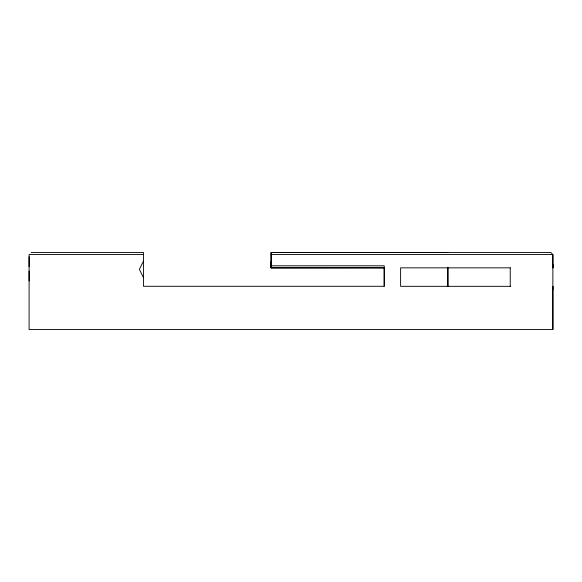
<?xml version="1.0" encoding="UTF-8"?>
<svg xmlns="http://www.w3.org/2000/svg" width="582" height="582" viewBox="0 0 582 582"><rect width="100%" height="100%" fill="white"/><g stroke="black" fill="none" stroke-linecap="round" stroke-linejoin="round"><path stroke-width="0.87" d="M29.1 280.982L29.1 271.008M29.1 266.738L29.1 256.764M31.152 252.479L143.441 252.479L143.441 286.286L384.222 286.286L384.222 267.858L271.11 267.916L271.103 252.479L550.812 252.479L552.864 254.53L552.871 267.451M447.762 267.247L447.776 286.322L447.114 286.322M143.441 254.53L29.1 254.53L29.1 329.528L552.864 329.528L552.864 254.53L271.103 254.53M143.441 261.187L139.345 269.386L143.441 277.578M295.692 252.493L287.501 252.493M371.927 252.479L363.728 252.479M447.769 252.472L271.103 252.479L271.11 267.873L384.222 267.851M271.103 265.799L384.222 265.799L384.222 286.286M510.392 267.844L400.612 267.844L400.612 286.329L510.741 286.329M271.103 267.851L271.103 261.769M552.885 289.4L552.878 286.322L552.864 329.528M510.239 267.844L510.239 286.322M552.9 264.774L552.864 267.844L552.9 264.774M447.791 286.286L447.776 267.844L447.791 286.286"/></g></svg>
